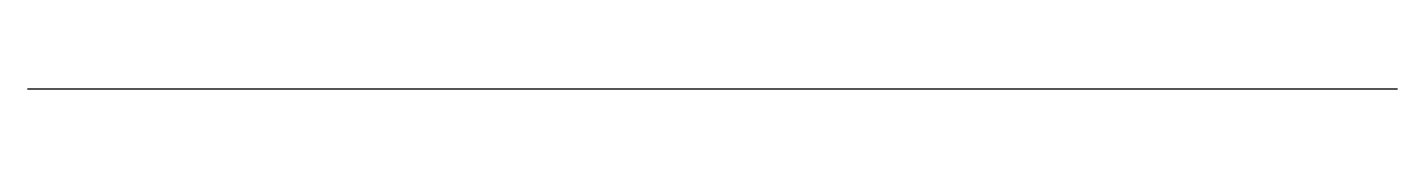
# Model space of a CAD drawing. Header units: millimetres. Extents: x 0 to 4369, y 0 to 3265.
# Drawn here: x 0 to 1, y 0 to 0 of the extents above.
import ezdxf

# ---------------------------------------------------------------- set-up
doc = ezdxf.new("R2010")
doc.units = ezdxf.units.MM
doc.layers.add('Main', color=7, linetype='Continuous', lineweight=25, true_color=0x000000)

msp = doc.modelspace()

# ---------------------------------------------------------------- linework, layer by layer
at = {"layer": 'Main'}
for p, q in [((1, 0), (0, 0)), ((0, 0), (0, 0)), ((0, 0), (0, 0)), ((0, 0), (0, 0)), ((1, 0), (1, 0))]:
    msp.add_line(p, q, dxfattribs=at)

doc.saveas('drawing.dxf')
